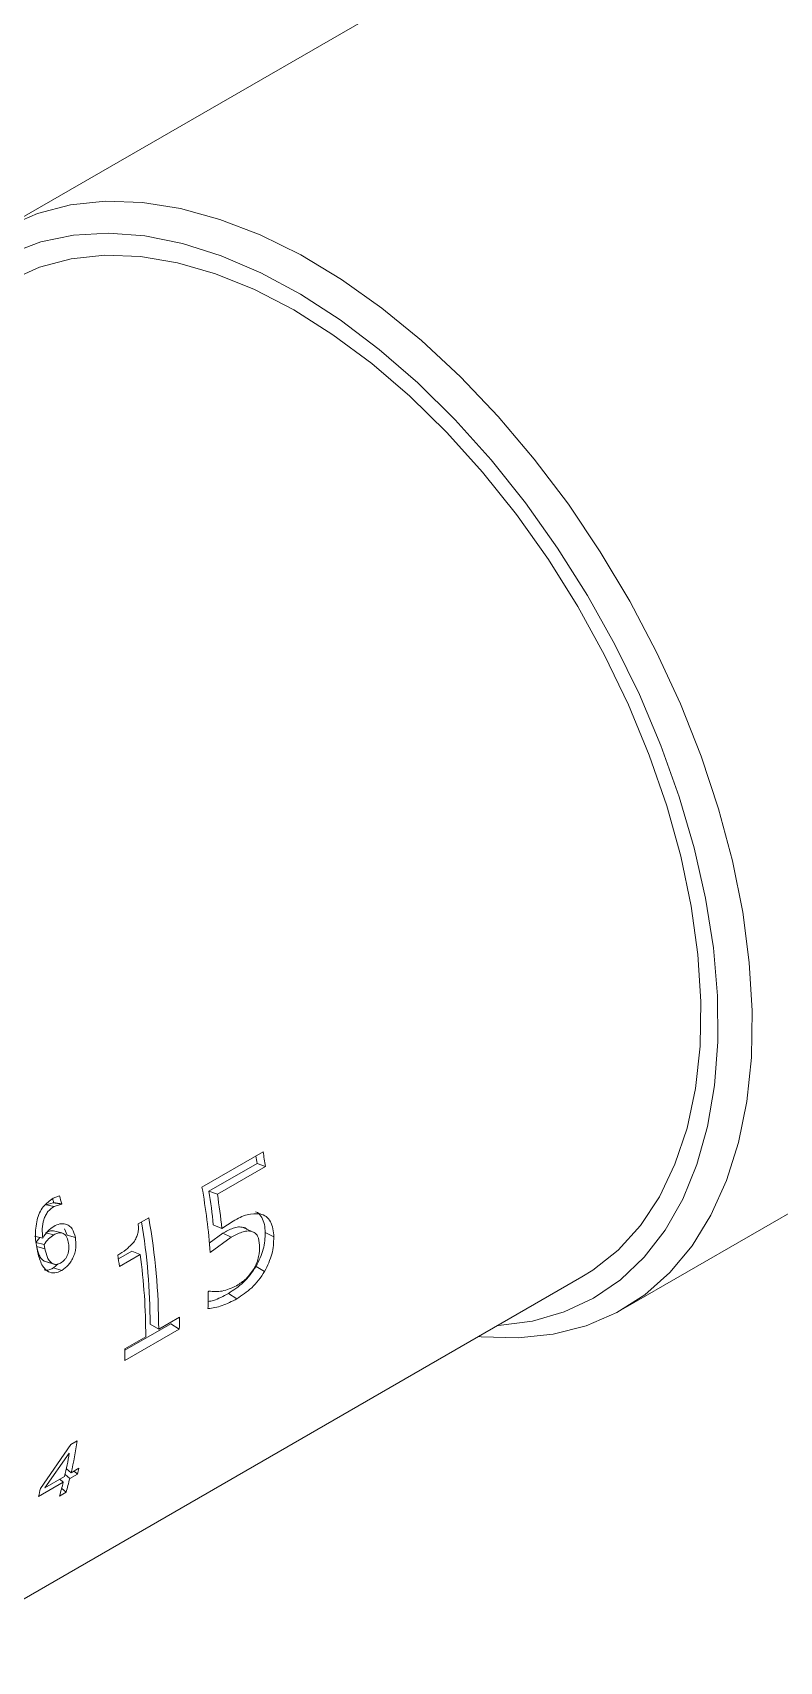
# Model space of a CAD drawing. Header units: inches. Extents: x 0.1 to 10.9, y 0 to 8.5.
# Drawn here: x 10.117 to 10.364, y 7.538 to 8.077 of the extents above; entities that cross this region are included whole.
import ezdxf

# ---------------------------------------------------------------- set-up
doc = ezdxf.new("R2010")
doc.units = ezdxf.units.IN
doc.header["$MEASUREMENT"] = 0

msp = doc.modelspace()

# ---------------------------------------------------------------- linework, layer by layer
at = {"color": 7, "linetype": 'Continuous', "lineweight": 0}
for p, q in [((10.3806637848, 8.1698088791), (10.1063063537, 8.0114257054)), ((10.3122896126, 7.6546135741), (10.5866470437, 7.8129967478)), ((10.1729952788, 7.6949370201), (10.1931881003, 7.7065940878)), ((10.1912098932, 7.7027394973), (10.1753134167, 7.6935626567)), ((10.1939856111, 7.7017647214), (10.1780891346, 7.6925878809)), ((10.1939856111, 7.7017647214), (10.1912098932, 7.7027394973)), ((10.1238332413, 7.6897709109), (10.1214463509, 7.68901113)), ((10.1241166544, 7.6885463657), (10.1214463509, 7.68901113)), ((10.1237850358, 7.6912083505), (10.1259131274, 7.6920592691)), ((10.1239440065, 7.6898348543), (10.1238332413, 7.6897709109)), ((10.126506513, 7.6892945668), (10.1238332413, 7.6897709109)), ((10.1266172781, 7.6893585101), (10.1239440065, 7.6898348543)), ((10.126506513, 7.6892945668), (10.1241166544, 7.6885463657)), ((10.1266172781, 7.6893585101), (10.126506513, 7.6892945668)), ((10.1780891346, 7.6925878809), (10.1753134167, 7.6935626567)), ((10.1519096231, 7.6827645302), (10.1553802643, 7.6847680887)), ((10.1795470247, 7.6812545986), (10.1833239122, 7.6836688059)), ((10.1203542225, 7.6780555969), (10.1176466746, 7.6786739923)), ((10.1194362246, 7.6782652648), (10.1180958472, 7.6765906342)), ((10.1213049045, 7.6797610472), (10.1240168475, 7.6791231504)), ((10.123933464, 7.680440113), (10.1266489527, 7.6797862336)), ((10.1275543295, 7.6811450762), (10.1283895373, 7.6789771331)), ((10.131121454, 7.6782459543), (10.1283895373, 7.6789771331)), ((10.1798528167, 7.679662219), (10.1753475971, 7.6763732506)), ((10.182667832, 7.6783548392), (10.1757402634, 7.6732744493)), ((10.1795470247, 7.6812545986), (10.1767406145, 7.6824679698)), ((10.182667832, 7.6783548392), (10.1798528167, 7.679662219)), ((10.1894389752, 7.6802663717), (10.1866208994, 7.6816140344)), ((10.1907143823, 7.6795679027), (10.190640421, 7.6796038128)), ((10.1967576519, 7.6784485951), (10.1939326203, 7.6799194583)), ((10.1180958472, 7.6765906342), (10.1208133435, 7.6759276021)), ((10.1183415288, 7.6752232021), (10.121065247, 7.6745313046)), ((10.1208133435, 7.6759276021), (10.121065247, 7.6745313046)), ((10.1497795267, 7.6737431188), (10.1453511493, 7.671186671)), ((10.1497795267, 7.6737431188), (10.1525697352, 7.6726674795)), ((10.1208355558, 7.6704243739), (10.1216392625, 7.6702572536)), ((10.1208355558, 7.6704243739), (10.123583386, 7.6696122325)), ((10.1216150673, 7.6701687716), (10.1243829697, 7.6693404467)), ((10.125409473, 7.6695070128), (10.1238840301, 7.6682350968)), ((10.1266457357, 7.6673460382), (10.1238840301, 7.6682350968)), ((10.1525697352, 7.6726674795), (10.1456955832, 7.668699116)), ((10.1937001804, 7.6670234745), (10.1908719622, 7.6686958683)), ((10.0783162568, 7.538018339), (10.2986334085, 7.6652047234)), ((10.1749938841, 7.660329582), (10.1753093969, 7.6605117237)), ((10.1845359653, 7.6579911792), (10.1817094623, 7.6597433401)), ((10.1586798475, 7.6479210702), (10.1655539995, 7.6518894337)), ((10.1654931648, 7.6479562744), (10.1474485158, 7.6375393202)), ((10.1626660525, 7.6496879094), (10.1475062559, 7.6409363451)), ((10.1558514545, 7.6495699019), (10.1586798475, 7.6479210702)), ((10.1626660525, 7.6496879094), (10.1654931648, 7.6479562744)), ((10.1475093505, 7.6414724796), (10.1543835025, 7.6454408431)), ((10.119583149, 7.5951679405), (10.1296640385, 7.6097739001)), ((10.1296640385, 7.6097739001), (10.131721585, 7.6109616963)), ((10.1291210752, 7.6068594647), (10.1210890538, 7.5954357391)), ((10.1210890538, 7.5954357391), (10.1275872756, 7.5991870827)), ((10.1259944267, 7.5982675506), (10.1271287525, 7.5972829312)), ((10.1277407894, 7.5998564439), (10.129276925, 7.5985230448)), ((10.1281579787, 7.6017686974), (10.1297354481, 7.6004271963)), ((10.131854732, 7.6000111811), (10.129276925, 7.5985230448)), ((10.1297354481, 7.6004271963), (10.1323132551, 7.6019153326)), ((10.1307204062, 7.6009958005), (10.131854732, 7.6000111811)), ((10.1271287525, 7.5972829312), (10.118965697, 7.5925704996)), ((10.128042716, 7.5939678303), (10.1258945435, 7.5927277167)), ((10.1266091362, 7.5952747122), (10.128042716, 7.5939678303))]:
    msp.add_line(p, q, dxfattribs=at)
at = {"color": 7, "linetype": 'Continuous', "lineweight": 0, "flags": 128}
for points in [[(10.1084888828, 8.0126333577), (10.1186204971, 8.0170075717), (10.1295257397, 8.0198120656), (10.141111571, 8.0210229124), (10.1532791448, 8.0206297815), (10.1659246515, 8.0186360271), (10.1789402042, 8.0150586591), (10.1922147587, 8.0099281984), (10.2056350613, 8.0032884162), (10.2190866147, 7.9951959608), (10.2324546549, 7.9857198743), (10.2456251305, 7.9749410032), (10.2584856757, 7.962951309), (10.2709265689, 7.9498530837), (10.2828416687, 7.9357580766), (10.2941293197, 7.9207865414), (10.3046932197, 7.90506621), (10.3144432412, 7.8887312026), (10.3232962003, 7.8719208838), (10.3311765669, 7.8547786733), (10.3380171084, 7.8374508224), (10.3437594637, 7.8200851662), (10.348354641, 7.8028298624), (10.351763436, 7.7858321271), (10.353956766, 7.769236979), (10.3549159182, 7.7531860021), (10.3546327096, 7.7378161377), (10.3531095563, 7.7232585159), (10.3503594533, 7.7096373374), (10.3464058637, 7.6970688132), (10.3412825179, 7.6856601735), (10.3350331267, 7.6755087528), (10.3277110075, 7.6667011594), (10.3193786302, 7.6593125367), (10.3101070836, 7.6534059217), (10.2999754692, 7.6490317077), (10.2890702266, 7.6462272138), (10.2774843953, 7.645016367), (10.2653168216, 7.6454094979), (10.2644875311, 7.645492728)], [(10.2707743683, 7.6491220418), (10.2710487633, 7.6491372334), (10.2822434982, 7.6505863361), (10.2927474727, 7.6536099708), (10.3024683774, 7.6581815656), (10.3113207847, 7.6642609451), (10.3192268993, 7.6717946837), (10.326117242, 7.6807165745), (10.3319312602, 7.6909482116), (10.3366178601, 7.702399679), (10.3401358557, 7.7149703408), (10.3424543308, 7.7285497257), (10.3435529105, 7.7430184973), (10.3434219403, 7.7582495038), (10.3420625714, 7.7741088944), (10.3394867499, 7.7904572963), (10.3357171122, 7.8071510391), (10.330786786, 7.8240434175), (10.3247390991, 7.8409859809), (10.317627199, 7.8578298372), (10.3095135852, 7.8744269622), (10.3004695604, 7.8906314996), (10.2905746039, 7.9063010434), (10.2799156729, 7.9212978892), (10.2685864384, 7.9354902439), (10.2566864623, 7.9487533849), (10.2443203218, 7.960970755), (10.2315966911, 7.9720349877), (10.218627386, 7.9818488499), (10.205526381, 7.9903260972), (10.1924088085, 7.9973922313), (10.1793899459, 8.0029851545), (10.1665842036, 8.0070557163), (10.1541041189, 8.0095681442), (10.1420593673, 8.010500359), (10.1305557983, 8.0098441684), (10.1196945059, 8.007605339), (10.1095709394, 8.0038035457)], [(10.2986334085, 7.6652047234), (10.3022413467, 7.6674521045), (10.3105886988, 7.6741143033), (10.3179375102, 7.6822296681), (10.3242191671, 7.6917224279), (10.3293750194, 7.7025039514), (10.3333569282, 7.7144735744), (10.3361277155, 7.7275195397), (10.3376615113, 7.7415200407), (10.3379439948, 7.7563443585), (10.3369725287, 7.7718540823), (10.3347561833, 7.7879044022), (10.3313156518, 7.8043454606), (10.3266830578, 7.8210237517), (10.3209016545, 7.8377835549), (10.3140254212, 7.8544683883), (10.3061185595, 7.8709224702), (10.2972548936, 7.8869921733), (10.2875171813, 7.902527459), (10.2769963408, 7.9173832787), (10.2657906025, 7.9314209274), (10.2540045914, 7.9445093395), (10.2417483501, 7.956526312), (10.229136312, 7.9673596456), (10.2162862322, 7.9769081924), (10.2033180885, 7.9850828003), (10.1903529609, 7.9918071451), (10.1775119014, 7.9970184434), (10.1649148035, 8.0006680387), (10.1526792828, 8.0027218558), (10.1409195791, 8.0031607187), (10.1297454897, 8.0019805298), (10.1192613439, 7.9991923083), (10.1095650294, 7.994822087)]]:
    msp.add_lwpolyline(points, dxfattribs=at)
at = {"color": 7, "linetype": 'Continuous', "lineweight": 0}
for centre, radius, start, end in [((9.9644659071, 7.6677154032), 0.229433045572341, 8.7808172859, 9.4088201285), ((9.9607336006, 7.6657265396), 0.2360195986030028, 8.7829341115, 9.9712035043), ((9.9544561635, 7.6562395138), 0.2219388247101477, 4.402072563, 10.0414825061), ((9.8686823741, 7.6246913932), 0.2634429188521204, 14.31645677, 14.5931378865), ((9.864916028, 7.6225690764), 0.2700895643111983, 14.3169839542, 14.9090681379), ((9.9598254887, 7.6602035929), 0.2180547506380927, 5.8603713594, 8.7999402825), ((9.9579670575, 7.6585114178), 0.2227441001196399, 5.8603713594, 8.7999402825), ((9.9502197202, 7.6478250914), 0.2084601494861794, 0.0263800044, 10.2077876532), ((9.9529607711, 7.6495275282), 0.2028906878651286, 0.0119662414, 9.6095281836), ((9.9203308316, 7.6387630533), 0.2273443183757191, 7.5665218975, 8.5140979373), ((9.9536652182, 7.645743248), 0.2007185121509612, 359.9136774665, 7.7088500842), ((9.9968911919, 7.6581176798), 0.1781164266928573, 358.9071513685, 0.71153413), ((9.9911397227, 7.6526200743), 0.1744158072171775, 358.4677540761, 359.7599830671), ((9.9730950737, 7.6422031202), 0.1744158071928127, 358.467754076, 359.7599830673), ((10.0022698163, 7.6299135892), 0.1308317035064638, 346.9749806555, 351.670999436), ((10.0023420794, 7.6282145781), 0.1285649822605354, 346.9512079379, 350.4386460079), ((10.0168335645, 7.6265441138), 0.1158822229868197, 343.6732103798, 346.0068169449), ((10.0144881111, 7.6292805588), 0.1209612341394764, 345.9969701166, 346.92470208), ((10.00106967, 7.621968326), 0.1215059889889383, 345.9986065621, 347.257578035), ((10.014685392, 7.6253040002), 0.1158822229910504, 343.6732103798, 346.0068169449)]:
    msp.add_arc(centre, radius, start, end, dxfattribs=at)
for points, knots in [([(10.11845767419228, 7.68405699158021), (10.11871003475911, 7.684848392779969), (10.1192148842561, 7.686431597726062), (10.12090897201757, 7.68915907437562), (10.12263561988179, 7.690389359423743), (10.1237850358315, 7.691208350537274)], [0, 0, 0, 0, 0.2504522838249989, 0.5010319603162134, 1, 1, 1, 1]), ([(10.11857753803814, 7.673750284354803), (10.11825373104465, 7.675401858373791), (10.11760772999963, 7.678696779619028), (10.11817483144294, 7.682273230833021), (10.11845767419228, 7.68405699158021)], [0, 0, 0, 0, 0.501248405064134, 1, 1, 1, 1]), ([(10.12411665437819, 7.688546365720963), (10.12339401955932, 7.688039063826272), (10.12231249245628, 7.687279813463277), (10.12124225939564, 7.685596925146305), (10.12046742117416, 7.683693893370393), (10.1200348781312, 7.681038028181583), (10.12024766976604, 7.679050717684597), (10.12035422250088, 7.678055596947885)], [0, 0, 0, 0, 0.2495747850715712, 0.3735246174764872, 0.5000756604387196, 0.7496691745759799, 0.9999999999999999, 0.9999999999999999, 0.9999999999999999, 0.9999999999999999]), ([(10.18332391223288, 7.683668805922087), (10.18486042681095, 7.684529894559647), (10.18792559085193, 7.686247664091812), (10.19081433012017, 7.686145461903382), (10.19225499354693, 7.686094491932979)], [0, 0, 0, 0, 0.5012829843797234, 1, 1, 1, 1]), ([(10.19073862811686, 7.68676656236348), (10.1909502697855, 7.686681520131272), (10.19181212631626, 7.68633520740519), (10.19287684906706, 7.684923764084979), (10.1937199214366, 7.682629854606033), (10.19386171988918, 7.680822933579512), (10.19393262027124, 7.679919458338276)], [0, 0, 0, 0, 0.0981217436798984, 0.3995756891534902, 0.6997829505965064, 1, 1, 1, 1]), ([(10.19225499354693, 7.686094491932979), (10.1929259371196, 7.685845915958026), (10.19426783612171, 7.685348759615338), (10.19571159537533, 7.683590453699793), (10.19653898730363, 7.681210048398691), (10.19668472543475, 7.679369562944982), (10.19675765191685, 7.678448595120919)], [0, 0, 0, 0, 0.2498692184685283, 0.4997428525747877, 0.7496743396657938, 0.9999999999999999, 0.9999999999999999, 0.9999999999999999, 0.9999999999999999]), ([(10.12035422250088, 7.678055596947885), (10.12087507597391, 7.678866582714741), (10.12191600421522, 7.680487341779869), (10.12331788514342, 7.681435588510573), (10.12401830124316, 7.681909357190458)], [0, 0, 0, 0, 0.5003740434381169, 1, 1, 1, 1]), ([(10.12401684750821, 7.679123150442249), (10.12341778809945, 7.678723182794895), (10.12221924615027, 7.677922964992347), (10.12128208801097, 7.676592879616932), (10.12081334351478, 7.675927602143426)], [0, 0, 0, 0, 0.4998234806560202, 1, 1, 1, 1]), ([(10.12393346403353, 7.68044011295532), (10.12349351679237, 7.680459688195691), (10.1226092689107, 7.680499032378838), (10.1217411173606, 7.680007848360031), (10.12130490450924, 7.679761047232557)], [0, 0, 0, 0, 0.4975383603197807, 0.9999999999999999, 0.9999999999999999, 0.9999999999999999, 0.9999999999999999]), ([(10.12664895271398, 7.679786233594087), (10.1262081638126, 7.679811235363806), (10.1253235222655, 7.679861412680374), (10.12445341023559, 7.679369805376385), (10.12401684750821, 7.679123150442249)], [0, 0, 0, 0, 0.4982683696184522, 1, 1, 1, 1]), ([(10.12401830124316, 7.681909357190458), (10.12466577739512, 7.68226126325137), (10.1259584839313, 7.682963854788816), (10.12725572946518, 7.682774078613302), (10.12790322540554, 7.682679355370854)], [0, 0, 0, 0, 0.5008686301482803, 1, 1, 1, 1]), ([(10.13112145395411, 7.678245954299032), (10.13125701779518, 7.677216570587956), (10.13146017814343, 7.675673902929761), (10.1310673295722, 7.673490429955156), (10.13053180702025, 7.671907802372231), (10.12979021037536, 7.67044230737738), (10.12856483303631, 7.66870372765515), (10.12741477023564, 7.667890101306145), (10.12664573568601, 7.667346038171062)], [0, 0, 0, 0, 0.2495771437614639, 0.3740243640564963, 0.5000297427742236, 0.6269720412554198, 0.7505602406361646, 1, 1, 1, 1]), ([(10.12878103927656, 7.6767714515888), (10.12859894483727, 7.677480836318404), (10.12832822355514, 7.678535484358553), (10.12746605238631, 7.679468444328434), (10.12692653102124, 7.679678276866881), (10.12664895271398, 7.679786233594087)], [0, 0, 0, 0, 0.4993838576655149, 0.7424380379077561, 1, 1, 1, 1]), ([(10.12790322540554, 7.682679355370854), (10.12830552672565, 7.682524194362487), (10.12911003233809, 7.682213909767774), (10.13040668499494, 7.680844223913445), (10.13083574050196, 7.679284556453793), (10.13112145395411, 7.678245954299032)], [0, 0, 0, 0, 0.2504692246665124, 0.5008780406977449, 1, 1, 1, 1]), ([(10.15041049124175, 7.676709424018449), (10.15071526509964, 7.677195194096962), (10.15128246859266, 7.678099243044104), (10.15185953797716, 7.679648642165181), (10.15204235392697, 7.681229574348866), (10.1519547721126, 7.68224240790742), (10.15190962311962, 7.682764530171787)], [0, 0, 0, 0, 0.2685845572298375, 0.4998529076259171, 0.7421709320530833, 1, 1, 1, 1]), ([(10.18662089941669, 7.681614034432462), (10.18610298922293, 7.681692032811775), (10.18506466628412, 7.681848406459958), (10.18274567608102, 7.681188190091803), (10.18101031013252, 7.68027279187806), (10.17985281670271, 7.679662218979026)], [0, 0, 0, 0, 0.2489087689755071, 0.4990202695610744, 1, 1, 1, 1]), ([(10.18943897520873, 7.680266371658306), (10.18892098765782, 7.680352298282109), (10.18788429932153, 7.680524269844976), (10.18556227567886, 7.679878800831922), (10.18382565156649, 7.678964446025337), (10.18266783199669, 7.678354839213327)], [0, 0, 0, 0, 0.249719380609977, 0.4997826082322226, 1, 1, 1, 1]), ([(10.18788521309392, 7.680900067960876), (10.18783624443887, 7.680963689038367), (10.18752107884656, 7.681373158617457), (10.18703307769621, 7.681503741111249), (10.18662089941669, 7.68161403443246)], [0, 0, 0, 0, 0.1553743690353887, 1, 1, 1, 1]), ([(10.1920333124188, 7.67568068492063), (10.19190845351789, 7.67676652531362), (10.19172092296335, 7.678397392232626), (10.19061020517416, 7.679814164805787), (10.18982930743054, 7.680115666066175), (10.18943897520873, 7.680266371658305)], [0, 0, 0, 0, 0.4991066485442163, 0.7496281473975429, 1, 1, 1, 1]), ([(10.19393262027124, 7.679919458338276), (10.1938534215275, 7.678080090556316), (10.193694732452, 7.674394582945713), (10.19181403756107, 7.670597765360517), (10.19087196224594, 7.66869586827965)], [0, 0, 0, 0, 0.49908125997818, 1, 1, 1, 1]), ([(10.19675765191685, 7.678448595120919), (10.19668118922754, 7.676574032803962), (10.19652840191686, 7.672828293049534), (10.19464235281791, 7.668957247989726), (10.19370018044308, 7.667023474516333)], [0, 0, 0, 0, 0.5004518305739297, 1, 1, 1, 1]), ([(10.11834152882877, 7.675223202135508), (10.11857477125162, 7.674230046773807), (10.11892665930051, 7.672731693694632), (10.11984440620461, 7.67112202017575), (10.1205081617659, 7.670654818666041), (10.12083555581477, 7.670424373901704)], [0, 0, 0, 0, 0.4990524502840852, 0.7529101733603243, 1, 1, 1, 1]), ([(10.12220645401419, 7.666930815216435), (10.12173992592494, 7.667270763445388), (10.12080605906155, 7.667951250630616), (10.11948114752993, 7.670222265192293), (10.11893890899683, 7.672339361075869), (10.11857753803814, 7.673750284354803)], [0, 0, 0, 0, 0.2498004081410321, 0.5000348939253135, 1, 1, 1, 1]), ([(10.12106524696212, 7.674531304604288), (10.1213029050807, 7.673517024753265), (10.12166115413688, 7.671988085613734), (10.12258510575625, 7.670337157847827), (10.1232541862796, 7.669851288865185), (10.12358338600183, 7.669612232535574)], [0, 0, 0, 0, 0.5002798954270131, 0.7541286678093987, 1, 1, 1, 1]), ([(10.1262415637244, 7.669786722660953), (10.12673207808816, 7.67012646830068), (10.12747284652113, 7.670639547761236), (10.12824426395502, 7.671762899960362), (10.12866863154959, 7.672719993921873), (10.12891824040812, 7.673751735109431), (10.12903957822362, 7.675141394669262), (10.12888370295369, 7.6761241694706), (10.12878103927656, 7.6767714515888)], [0, 0, 0, 0, 0.2484012036343263, 0.3751322773830009, 0.4995504964695081, 0.6202378201549902, 0.7498783364737737, 1, 1, 1, 1]), ([(10.14516969377846, 7.672422006964868), (10.14609367518424, 7.672985146129162), (10.14793765419233, 7.674108996448116), (10.14958740028367, 7.67584386418676), (10.15041049124175, 7.676709424018449)], [0, 0, 0, 0, 0.5010802193113943, 1, 1, 1, 1]), ([(10.19019557353858, 7.668016231300567), (10.19052249200802, 7.668652645974276), (10.19117642807182, 7.66992566828894), (10.19197821576385, 7.672594607877817), (10.192011282321, 7.674446733801169), (10.1920333124188, 7.67568068492063)], [0, 0, 0, 0, 0.2501858567089448, 0.5004475722542142, 1, 1, 1, 1]), ([(10.12388403009473, 7.668235096830679), (10.12310766964023, 7.667811829984392), (10.1220363673658, 7.667227762709348), (10.12104859374484, 7.667478340053843), (10.12077664832253, 7.66754732687463)], [0, 0, 0, 0, 0.7246885151279168, 1, 1, 1, 1]), ([(10.12358338600183, 7.669612232535574), (10.12400546248745, 7.669454525171906), (10.12484990512451, 7.669139002211977), (10.1257775714532, 7.669570766475831), (10.1262415637244, 7.669786722660953)], [0, 0, 0, 0, 0.4998284869772983, 1, 1, 1, 1]), ([(10.19087196224594, 7.66869586827965), (10.19023378152974, 7.667727595991257), (10.18895455634909, 7.665786706425667), (10.18586827246844, 7.662459118388309), (10.18337319616237, 7.660829788411854), (10.18170946229654, 7.659743340092084)], [0, 0, 0, 0, 0.2490827808869559, 0.4992832865160238, 1, 1, 1, 1]), ([(10.18446183435961, 7.662311807523792), (10.18550825800288, 7.663001853545692), (10.18707856636331, 7.664037366307898), (10.18901924379457, 7.666139894377482), (10.18980343830839, 7.667390745279328), (10.19019557353858, 7.668016231300567)], [0, 0, 0, 0, 0.4996544722469221, 0.7498030077471453, 1, 1, 1, 1]), ([(10.12664573568601, 7.667346038171062), (10.1258726953097, 7.666969452145166), (10.12432862386509, 7.666217258926225), (10.12291323001143, 7.666693169554669), (10.12220645401419, 7.666930815216435)], [0, 0, 0, 0, 0.5006506525358129, 0.9999999999999999, 0.9999999999999999, 0.9999999999999999, 0.9999999999999999]), ([(10.17530939688983, 7.66051172370007), (10.17673463622394, 7.660375282459328), (10.17958216766246, 7.660102682122512), (10.18283640151778, 7.661575940670209), (10.18446183435961, 7.662311807523792)], [0, 0, 0, 0, 0.5005175060865313, 1, 1, 1, 1]), ([(10.19370018044308, 7.667023474516333), (10.19306254497161, 7.666043018935719), (10.19178706760534, 7.664081790369121), (10.18870111575161, 7.660718822329692), (10.18620112657713, 7.659081647779452), (10.18453596526576, 7.657991179169088)], [0, 0, 0, 0, 0.2502761915321743, 0.5006334056099608, 1, 1, 1, 1]), ([(10.18453596526576, 7.657991179169088), (10.18288524390573, 7.657129291751659), (10.17958132708123, 7.655404225118223), (10.17651135487516, 7.65494854046509), (10.17497521931341, 7.654720527521116)], [0, 0, 0, 0, 0.4996255800935947, 1, 1, 1, 1]), ([(10.18170946229654, 7.659743340092084), (10.18005074271871, 7.658834179108066), (10.1777415903977, 7.657568509356253), (10.17558925028156, 7.657167912152876), (10.17498298776989, 7.657055073542998)], [0, 0, 0, 0, 0.7183240199234526, 1, 1, 1, 1])]:
    msp.add_open_spline(points, degree=3, knots=knots, dxfattribs=at)

doc.saveas('drawing.dxf')
